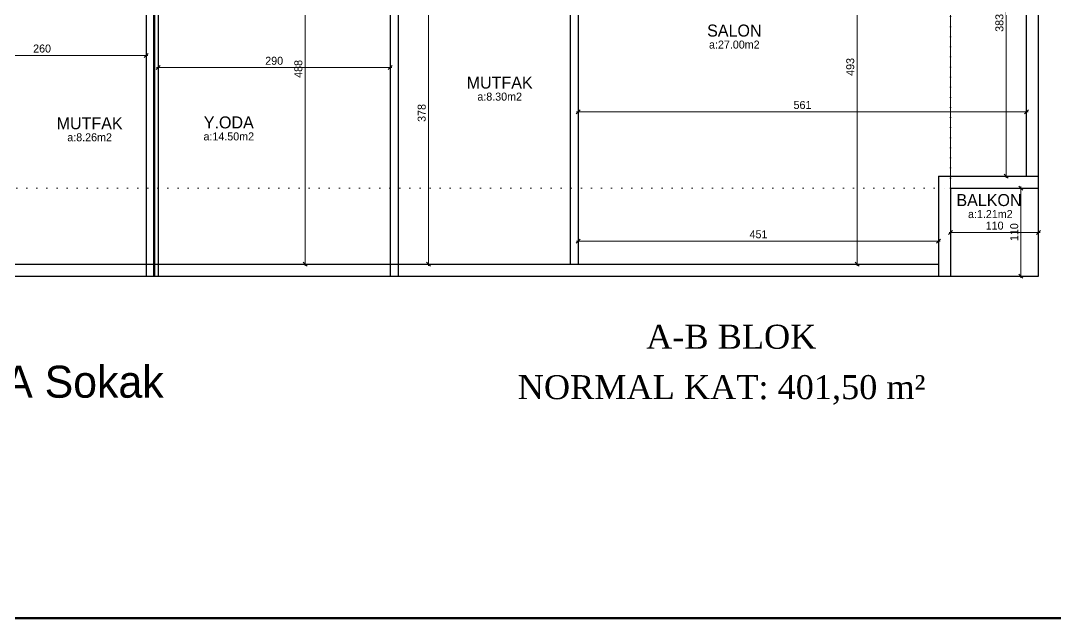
# Model space of a CAD drawing. Header units: centimetres. Extents: x 562865 to 1310255, y -148070 to 32737.
# Drawn here: x 614236 to 615529, y 5915 to 6662 of the extents above; entities that cross this region are included whole.
import ezdxf
from ezdxf.enums import TextEntityAlignment as Align

# ---------------------------------------------------------------- set-up
doc = ezdxf.new("R2010")
doc.units = ezdxf.units.CM
doc.header["$LTSCALE"] = 2.5
doc.linetypes.add('DOT', pattern=[0.25, 0, -0.25])
doc.layers.get('0').update_dxf_attribs({"color": 86})
for name, color, linetype, lineweight in [('ADAKENARI', 18, 'Continuous', 5), ('DUVAR', 4, 'Continuous', 30), ('iç ölçü', 106, 'Continuous', 18), ('kolon', 1, 'Continuous', 53), ('Z_YOL_ADI', 7, 'Continuous', 0)]:
    doc.layers.add(name, color=color, linetype=linetype, lineweight=lineweight)
doc.layers.add('alan', color=7, linetype='Continuous')
doc.layers.add('mahal', color=7, linetype='Continuous')
doc.styles.add('autodim', font='times.ttf')
doc.styles.add('PINAR', font='comic.ttf')
doc.dimstyles.new('TEMİZ ÖLÇÜ', dxfattribs={"dimtxt": 10, "dimasz": 5, "dimexe": 1.8, "dimexo": 0.625, "dimgap": 3, "dimtad": 1, "dimdec": 0, "dimrnd": 0.5, "dimzin": 1, "dimdsep": 46, "dimtxsty": 'PINAR', "dimblk": 'OBLIQUE', "dimcen": 0.9, "dimdle": 2, "dimclrd": 256, "dimclre": 256, "dimclrt": 7, "dimadec": 0, "dimazin": 0, "dimtfac": 1, "dimtdec": 0, "dimtofl": 0, "dimtmove": 2, "dimatfit": 2, "dimfxl": 10, "dimfxlon": 1, "dimlwd": -1, "dimlwe": -1, "dimarcsym": 0})

# ---------------------------------------------------------------- blocks, each defined once
blk = doc.blocks.new('_Oblique')
at = {"color": 0, "linetype": 'ByBlock', "lineweight": -2}
blk.add_line((-0.5, -0.5), (0.5, 0.5), dxfattribs=at)
blk = doc.blocks.new('*D994')
at = {"layer": 'Defpoints', "color": 0}
for p in [(614133.1, 6617.5), (614393.1, 6618.4), (614393.1, 6617.5)]:
    blk.add_point(p, dxfattribs=at)
at = {"layer": 'iç ölçü'}
for p, q in [((614133.1, 6618.1), (614133.1, 6620.2)), ((614393.1, 6618.1), (614393.1, 6620.2)), ((614131.1, 6618.4), (614395.1, 6618.4))]:
    blk.add_line(p, q, dxfattribs=at)
at = {"layer": 'iç ölçü', "linetype": 'ByBlock', "xscale": 5, "yscale": 5, "zscale": 5, "rotation": 180}
blk.add_blockref('_Oblique', (614133.1, 6618.4), dxfattribs=at)
at = {"layer": 'iç ölçü', "linetype": 'ByBlock', "xscale": 5, "yscale": 5, "zscale": 5}
blk.add_blockref('_Oblique', (614393.1, 6618.4), dxfattribs=at)
at = {"layer": 'iç ölçü', "color": 7, "insert": (614263.1, 6626.9), "char_height": 10, "attachment_point": 5, "style": 'PINAR'}
blk.add_mtext('260', dxfattribs=at)
blk = doc.blocks.new('*D1012')
at = {"layer": 'Defpoints', "color": 0}
for p in [(615508.4, 6397.3), (615398.4, 6375.9), (615508.4, 6375.9)]:
    blk.add_point(p, dxfattribs=at)
at = {"layer": 'iç ölçü'}
for p, q in [((615396.4, 6397.3), (615510.4, 6397.3)), ((615398.4, 6387.3), (615398.4, 6399.1)), ((615508.4, 6387.3), (615508.4, 6399.1))]:
    blk.add_line(p, q, dxfattribs=at)
at = {"layer": 'iç ölçü', "linetype": 'ByBlock', "xscale": 5, "yscale": 5, "zscale": 5, "rotation": 180}
blk.add_blockref('_Oblique', (615398.4, 6397.3), dxfattribs=at)
at = {"layer": 'iç ölçü', "linetype": 'ByBlock', "xscale": 5, "yscale": 5, "zscale": 5}
blk.add_blockref('_Oblique', (615508.4, 6397.3), dxfattribs=at)
at = {"layer": 'iç ölçü', "color": 7, "insert": (615453.4, 6405.7), "char_height": 10, "attachment_point": 5, "style": 'PINAR'}
blk.add_mtext('110', dxfattribs=at)
blk = doc.blocks.new('*D1013')
at = {"layer": 'Defpoints', "color": 0}
for p in [(615484.4, 6452.6), (615484.4, 6342.6), (615486.3, 6342.6)]:
    blk.add_point(p, dxfattribs=at)
at = {"layer": 'iç ölçü'}
for p, q in [((615485, 6452.6), (615488.1, 6452.6)), ((615486.3, 6454.6), (615486.3, 6340.6)), ((615485, 6342.6), (615488.1, 6342.6))]:
    blk.add_line(p, q, dxfattribs=at)
at = {"layer": 'iç ölçü', "linetype": 'ByBlock', "xscale": 5, "yscale": 5, "zscale": 5}
for p, rotation in [((615486.3, 6452.6), 90), ((615486.3, 6342.6), 270)]:
    blk.add_blockref('_Oblique', p, dxfattribs=dict(at, rotation=rotation))
at = {"layer": 'iç ölçü', "color": 7, "insert": (615477.9, 6397.6), "char_height": 10, "attachment_point": 5, "rotation": 90, "style": 'PINAR'}
blk.add_mtext('110', dxfattribs=at)
blk = doc.blocks.new('*D1014')
at = {"layer": 'Defpoints', "color": 0}
for p in [(614408.1, 6597.8), (614698.1, 6603.1), (614698.1, 6597.8)]:
    blk.add_point(p, dxfattribs=at)
at = {"layer": 'iç ölçü'}
for p, q in [((614406.1, 6603.1), (614700.1, 6603.1)), ((614408.1, 6598.4), (614408.1, 6604.9)), ((614698.1, 6598.4), (614698.1, 6604.9))]:
    blk.add_line(p, q, dxfattribs=at)
at = {"layer": 'iç ölçü', "linetype": 'ByBlock', "xscale": 5, "yscale": 5, "zscale": 5, "rotation": 180}
blk.add_blockref('_Oblique', (614408.1, 6603.1), dxfattribs=at)
at = {"layer": 'iç ölçü', "linetype": 'ByBlock', "xscale": 5, "yscale": 5, "zscale": 5}
blk.add_blockref('_Oblique', (614698.1, 6603.1), dxfattribs=at)
at = {"layer": 'iç ölçü', "color": 7, "insert": (614553.1, 6611.6), "char_height": 10, "attachment_point": 5, "style": 'PINAR'}
blk.add_mtext('290', dxfattribs=at)
blk = doc.blocks.new('*D1015')
at = {"layer": 'Defpoints', "color": 0}
for p in [(614606.5, 6845.3), (614591.7, 6357.6), (614606.5, 6357.6)]:
    blk.add_point(p, dxfattribs=at)
at = {"layer": 'iç ölçü'}
for p, q in [((614601.7, 6845.3), (614589.9, 6845.3)), ((614591.7, 6847.3), (614591.7, 6355.6)), ((614601.7, 6357.6), (614589.9, 6357.6))]:
    blk.add_line(p, q, dxfattribs=at)
at = {"layer": 'iç ölçü', "linetype": 'ByBlock', "xscale": 5, "yscale": 5, "zscale": 5}
for p, rotation in [((614591.7, 6845.3), 90), ((614591.7, 6357.6), 270)]:
    blk.add_blockref('_Oblique', p, dxfattribs=dict(at, rotation=rotation))
at = {"layer": 'iç ölçü', "color": 7, "insert": (614583.3, 6601.5), "char_height": 10, "attachment_point": 5, "rotation": 90, "style": 'PINAR'}
blk.add_mtext('488', dxfattribs=at)
blk = doc.blocks.new('*D1021')
at = {"layer": 'Defpoints', "color": 0}
for p in [(614826.9, 6735.3), (614745.9, 6357.6), (614826.9, 6357.6)]:
    blk.add_point(p, dxfattribs=at)
at = {"layer": 'iç ölçü'}
for p, q in [((614745.9, 6737.3), (614745.9, 6355.6)), ((614755.9, 6735.3), (614744.1, 6735.3)), ((614755.9, 6357.6), (614744.1, 6357.6))]:
    blk.add_line(p, q, dxfattribs=at)
at = {"layer": 'iç ölçü', "linetype": 'ByBlock', "xscale": 5, "yscale": 5, "zscale": 5}
for p, rotation in [((614745.9, 6735.3), 90), ((614745.9, 6357.6), 270)]:
    blk.add_blockref('_Oblique', p, dxfattribs=dict(at, rotation=rotation))
at = {"layer": 'iç ölçü', "color": 7, "insert": (614737.5, 6546.5), "char_height": 10, "attachment_point": 5, "rotation": 90, "style": 'PINAR'}
blk.add_mtext('378', dxfattribs=at)
blk = doc.blocks.new('*D1022')
at = {"layer": 'Defpoints', "color": 0}
for p in [(615220.7, 6850.3), (615245.3, 6357.6), (615281.6, 6357.6)]:
    blk.add_point(p, dxfattribs=at)
at = {"layer": 'iç ölçü'}
for p, q in [((615281.6, 6852.3), (615281.6, 6355.6)), ((615271.6, 6850.3), (615283.4, 6850.3)), ((615271.6, 6357.6), (615283.4, 6357.6))]:
    blk.add_line(p, q, dxfattribs=at)
at = {"layer": 'iç ölçü', "linetype": 'ByBlock', "xscale": 5, "yscale": 5, "zscale": 5}
for p, rotation in [((615281.6, 6850.3), 90), ((615281.6, 6357.6), 270)]:
    blk.add_blockref('_Oblique', p, dxfattribs=dict(at, rotation=rotation))
at = {"layer": 'iç ölçü', "color": 7, "insert": (615273, 6604), "char_height": 10, "attachment_point": 5, "rotation": 90, "style": 'PINAR'}
blk.add_mtext('493', dxfattribs=at)
blk = doc.blocks.new('*D1023')
at = {"layer": 'Defpoints', "color": 0}
for p in [(615493.4, 6617), (614933.1, 6573.7), (614933.1, 6547.9)]:
    blk.add_point(p, dxfattribs=at)
at = {"layer": 'iç ölçü'}
for p, q in [((614933.1, 6557.9), (614933.1, 6546.1)), ((615493.4, 6557.9), (615493.4, 6546.1)), ((615495.4, 6547.9), (614931.1, 6547.9))]:
    blk.add_line(p, q, dxfattribs=at)
at = {"layer": 'iç ölçü', "linetype": 'ByBlock', "xscale": 5, "yscale": 5, "zscale": 5, "rotation": 180}
blk.add_blockref('_Oblique', (614933.1, 6547.9), dxfattribs=at)
at = {"layer": 'iç ölçü', "linetype": 'ByBlock', "xscale": 5, "yscale": 5, "zscale": 5}
blk.add_blockref('_Oblique', (615493.4, 6547.9), dxfattribs=at)
at = {"layer": 'iç ölçü', "color": 7, "insert": (615213.3, 6556.4), "char_height": 10, "attachment_point": 5, "style": 'PINAR'}
blk.add_mtext('561', dxfattribs=at)
blk = doc.blocks.new('*D1024')
at = {"layer": 'Defpoints', "color": 0}
for p in [(615445.9, 6850.3), (615467.8, 6850.3), (615445.9, 6467.6)]:
    blk.add_point(p, dxfattribs=at)
at = {"layer": 'iç ölçü'}
for p, q in [((615467.8, 6465.6), (615467.8, 6852.3)), ((615457.8, 6850.3), (615469.6, 6850.3)), ((615457.8, 6467.6), (615469.6, 6467.6))]:
    blk.add_line(p, q, dxfattribs=at)
at = {"layer": 'iç ölçü', "linetype": 'ByBlock', "xscale": 5, "yscale": 5, "zscale": 5}
for p, rotation in [((615467.8, 6850.3), 90), ((615467.8, 6467.6), 270)]:
    blk.add_blockref('_Oblique', p, dxfattribs=dict(at, rotation=rotation))
at = {"layer": 'iç ölçü', "color": 7, "insert": (615459.4, 6659), "char_height": 10, "attachment_point": 5, "rotation": 90, "style": 'PINAR'}
blk.add_mtext('383', dxfattribs=at)
blk = doc.blocks.new('*D1025')
at = {"layer": 'Defpoints', "color": 0}
for p in [(614933.1, 6405.1), (615383.4, 6405.1), (614933.1, 6386.4)]:
    blk.add_point(p, dxfattribs=at)
at = {"layer": 'iç ölçü'}
for p, q in [((614933.1, 6396.4), (614933.1, 6384.6)), ((615383.4, 6396.4), (615383.4, 6384.6)), ((615385.4, 6386.4), (614931.1, 6386.4))]:
    blk.add_line(p, q, dxfattribs=at)
at = {"layer": 'iç ölçü', "linetype": 'ByBlock', "xscale": 5, "yscale": 5, "zscale": 5, "rotation": 180}
blk.add_blockref('_Oblique', (614933.1, 6386.4), dxfattribs=at)
at = {"layer": 'iç ölçü', "linetype": 'ByBlock', "xscale": 5, "yscale": 5, "zscale": 5}
blk.add_blockref('_Oblique', (615383.4, 6386.4), dxfattribs=at)
at = {"layer": 'iç ölçü', "color": 7, "insert": (615158.3, 6394.9), "char_height": 10, "attachment_point": 5, "style": 'PINAR'}
blk.add_mtext('451', dxfattribs=at)

msp = doc.modelspace()

# ---------------------------------------------------------------- linework, layer by layer
at = {"layer": 'ADAKENARI', "color": 2, "linetype": 'DOT', "ltscale": 20}
msp.add_lwpolyline([(615398.4, 6452.6), (615398.4, 7310.3), (613777.8, 7310.3), (613777.8, 6452.6)], close=True, dxfattribs=at)
at = {"layer": 'DUVAR'}
for p, q in [((615508.4, 6342.6), (615508.4, 7420.3)), ((614393.1, 7120.3), (614393.1, 6342.6)), ((614408.1, 7120.3), (614408.1, 6342.6)), ((615493.4, 6467.6), (615493.4, 7120.3)), ((614698.1, 6751.9), (614698.1, 6342.6)), ((614708.1, 6751.9), (614708.1, 6342.6)), ((614923.1, 6755.6), (614923.1, 6357.6)), ((614933.1, 6755.6), (614933.1, 6357.6)), ((615383.4, 6467.6), (615383.4, 6342.6)), ((615383.4, 6467.6), (615508.4, 6467.6)), ((615398.4, 6452.6), (615398.4, 6342.6)), ((615398.4, 6452.6), (615508.4, 6452.6)), ((613777.8, 6357.6), (615383.4, 6357.6)), ((613667.8, 6342.6), (615508.4, 6342.6))]:
    msp.add_line(p, q, dxfattribs=at)
at = {"layer": 'iç ölçü'}
msp.add_lwpolyline([(615398.4, 6452.6), (615398.4, 7310.3), (614783.1, 7310.3), (614783.1, 8210.3)], dxfattribs=at)
at = {"layer": 'kolon', "color": 6, "lineweight": 106}
msp.add_line((614403.1, 7130.3), (614403.1, 6342.6), dxfattribs=at)
at = {"layer": 'kolon', "color": 3}
msp.add_lwpolyline([(616279.9, 5915.3), (613075.2, 5915.3), (613075.2, 9347), (616279.9, 9347)], close=True, dxfattribs=at)

# ---------------------------------------------------------------- texts
at = {"layer": 'alan', "style": 'PINAR'}
for s, p in [('a:27.00m2', (615128.1, 6626.9)), ('a:8.30m2', (614834.9, 6561.9)), ('a:8.26m2', (614322.5, 6511.1)), ('a:14.50m2', (614496.4, 6512.2)), ('a:1.21m2', (615448, 6415.2))]:
    msp.add_text(s, height=10, dxfattribs=at).set_placement(p, align=Align.CENTER)
at = {"layer": 'mahal'}
for s, height, style, p in [('SALON', 15, 'PINAR', (615128.1, 6641.9)), ('MUTFAK', 15, 'PINAR', (614834.9, 6576.9)), ('Y.ODA', 15, 'PINAR', (614496.4, 6527.2)), ('MUTFAK', 15, 'PINAR', (614322.5, 6526.1)), ('BALKON', 15, 'PINAR', (615446.3, 6430.2)), ('A-B BLOK', 30, 'autodim', (615124.3, 6252)), ('NORMAL KAT: 401,50 m²', 30, 'autodim', (615112.2, 6189))]:
    msp.add_text(s, height=height, dxfattribs=dict(at, style=style)).set_placement(p, align=Align.CENTER)
at = {"layer": 'Z_YOL_ADI', "style": 'PINAR'}
msp.add_text('HAYDAR PAŞA Sokak', height=40, dxfattribs=at).set_placement((613871, 6190.8))

# ---------------------------------------------------------------- dimensions: what is measured, and where the dimension line sits
at = {"layer": 'iç ölçü'}
for base, p1, p2, angle, picture, middle in [((615281.6, 6357.6), (615220.7, 6850.3), (615245.3, 6357.6), 90, '*D1022', (615273, 6604)), ((615467.8, 6850.3), (615445.9, 6467.6), (615445.9, 6850.3), 90, '*D1024', (615459.4, 6659)), ((614591.7, 6357.6), (614606.5, 6845.3), (614606.5, 6357.6), 90, '*D1015', (614583.3, 6601.5)), ((614745.9, 6357.6), (614826.9, 6735.3), (614826.9, 6357.6), 90, '*D1021', (614737.5, 6546.5)), ((615486.3, 6342.6), (615484.4, 6452.6), (615484.4, 6342.6), 90, '*D1013', (615477.9, 6397.6)), ((615508.4, 6397.3), (615398.4, 6375.9), (615508.4, 6375.9), 180, '*D1012', (615453.4, 6405.7))]:
    dim = msp.add_linear_dim(base=base, p1=p1, p2=p2, angle=angle, dimstyle='TEMİZ ÖLÇÜ', override={"dimarcsym": 1}, dxfattribs=at)
    dim.commit()
    dim.dimension.update_dxf_attribs({"geometry": picture, "text_midpoint": middle})
for base, p1, p2, picture, middle in [((614393.1, 6618.4), (614133.1, 6617.5), (614393.1, 6617.5), '*D994', (614263.1, 6626.9)), ((614698.1, 6603.1), (614408.1, 6597.8), (614698.1, 6597.8), '*D1014', (614553.1, 6611.6)), ((614933.1, 6547.9), (615493.4, 6617), (614933.1, 6573.7), '*D1023', (615213.3, 6556.4)), ((614933.1, 6386.4), (615383.4, 6405.1), (614933.1, 6405.1), '*D1025', (615158.3, 6394.9))]:
    dim = msp.add_linear_dim(base=base, p1=p1, p2=p2, dimstyle='TEMİZ ÖLÇÜ', override={"dimarcsym": 1}, dxfattribs=at)
    dim.commit()
    dim.dimension.update_dxf_attribs({"geometry": picture, "text_midpoint": middle})

doc.saveas('drawing.dxf')
